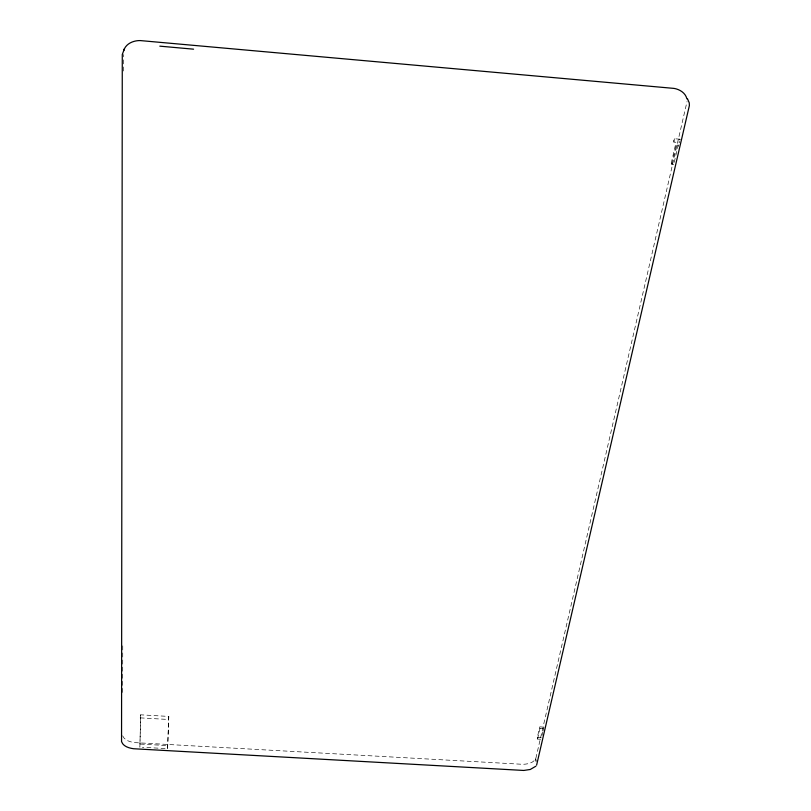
<?xml version="1.0" encoding="UTF-8"?>
<svg xmlns="http://www.w3.org/2000/svg" width="811" height="811" viewBox="0 0 811 811"><rect width="100%" height="100%" fill="white"/><g stroke="black" fill="none" stroke-linecap="round" stroke-linejoin="round"><path stroke-width="0.61" stroke-dasharray="4.05 3.04" d="M122.664 692.452L122.745 644.36M123.677 71.003L123.708 54.55M140.688 714.826L139.877 747.144L140.688 714.826L168.789 716.427L167.603 748.685L142.401 747.286M167.603 748.685L168.789 716.427M679.192 141.144L679.223 142.26M540.684 739.247L537.551 739.064L537.298 737.544L539.741 726.859L542.894 727.041M537.551 739.064L539.994 728.379L539.741 726.859M671.255 163.214L675.502 144.723L678.249 144.956L673.982 163.447L671.255 163.214L671.792 164.278L674.519 164.511M671.792 164.278L676.05 145.757L675.502 144.723M122.643 735.81C124.57 740.382 130.024 741.953 134.514 742.602L522.831 764.317C527.505 764.165 533.232 763.11 535.757 758.721L687.049 101.507M542.022 735.415L542.843 731.846M543.117 730.66L543.938 727.102M679.436 139.877L679.932 139.188L680.145 139.816M679.932 139.188L674.306 138.722L673.748 140.222L673.89 142.107L679.395 142.584M673.89 142.107L674.428 138.711M537.298 737.544L541.474 737.787M140.202 717.867L168.374 719.479M140.354 744.072L168.009 745.623M539.994 728.379L543.147 728.552M676.05 145.757L678.797 146M535.757 758.721L536.142 761.174M535.625 759.035L536.02 761.478"/><path stroke-width="1.22" d="M123.708 50.748C125.553 43.703 133.47 40.438 140.181 40.57L674.073 88.409C679.699 89.352 685.548 92.961 686.897 98.851M124.428 48.701L122.279 54.519L121.549 741.609C123.171 746.455 128.979 748.077 133.531 748.735L523.754 770.45L530.262 769.477L535.858 766.202M536.608 765.148L689.391 105.511L689.249 102.835L687.535 98.901M159.818 46.156L193.576 49.177"/></g></svg>
